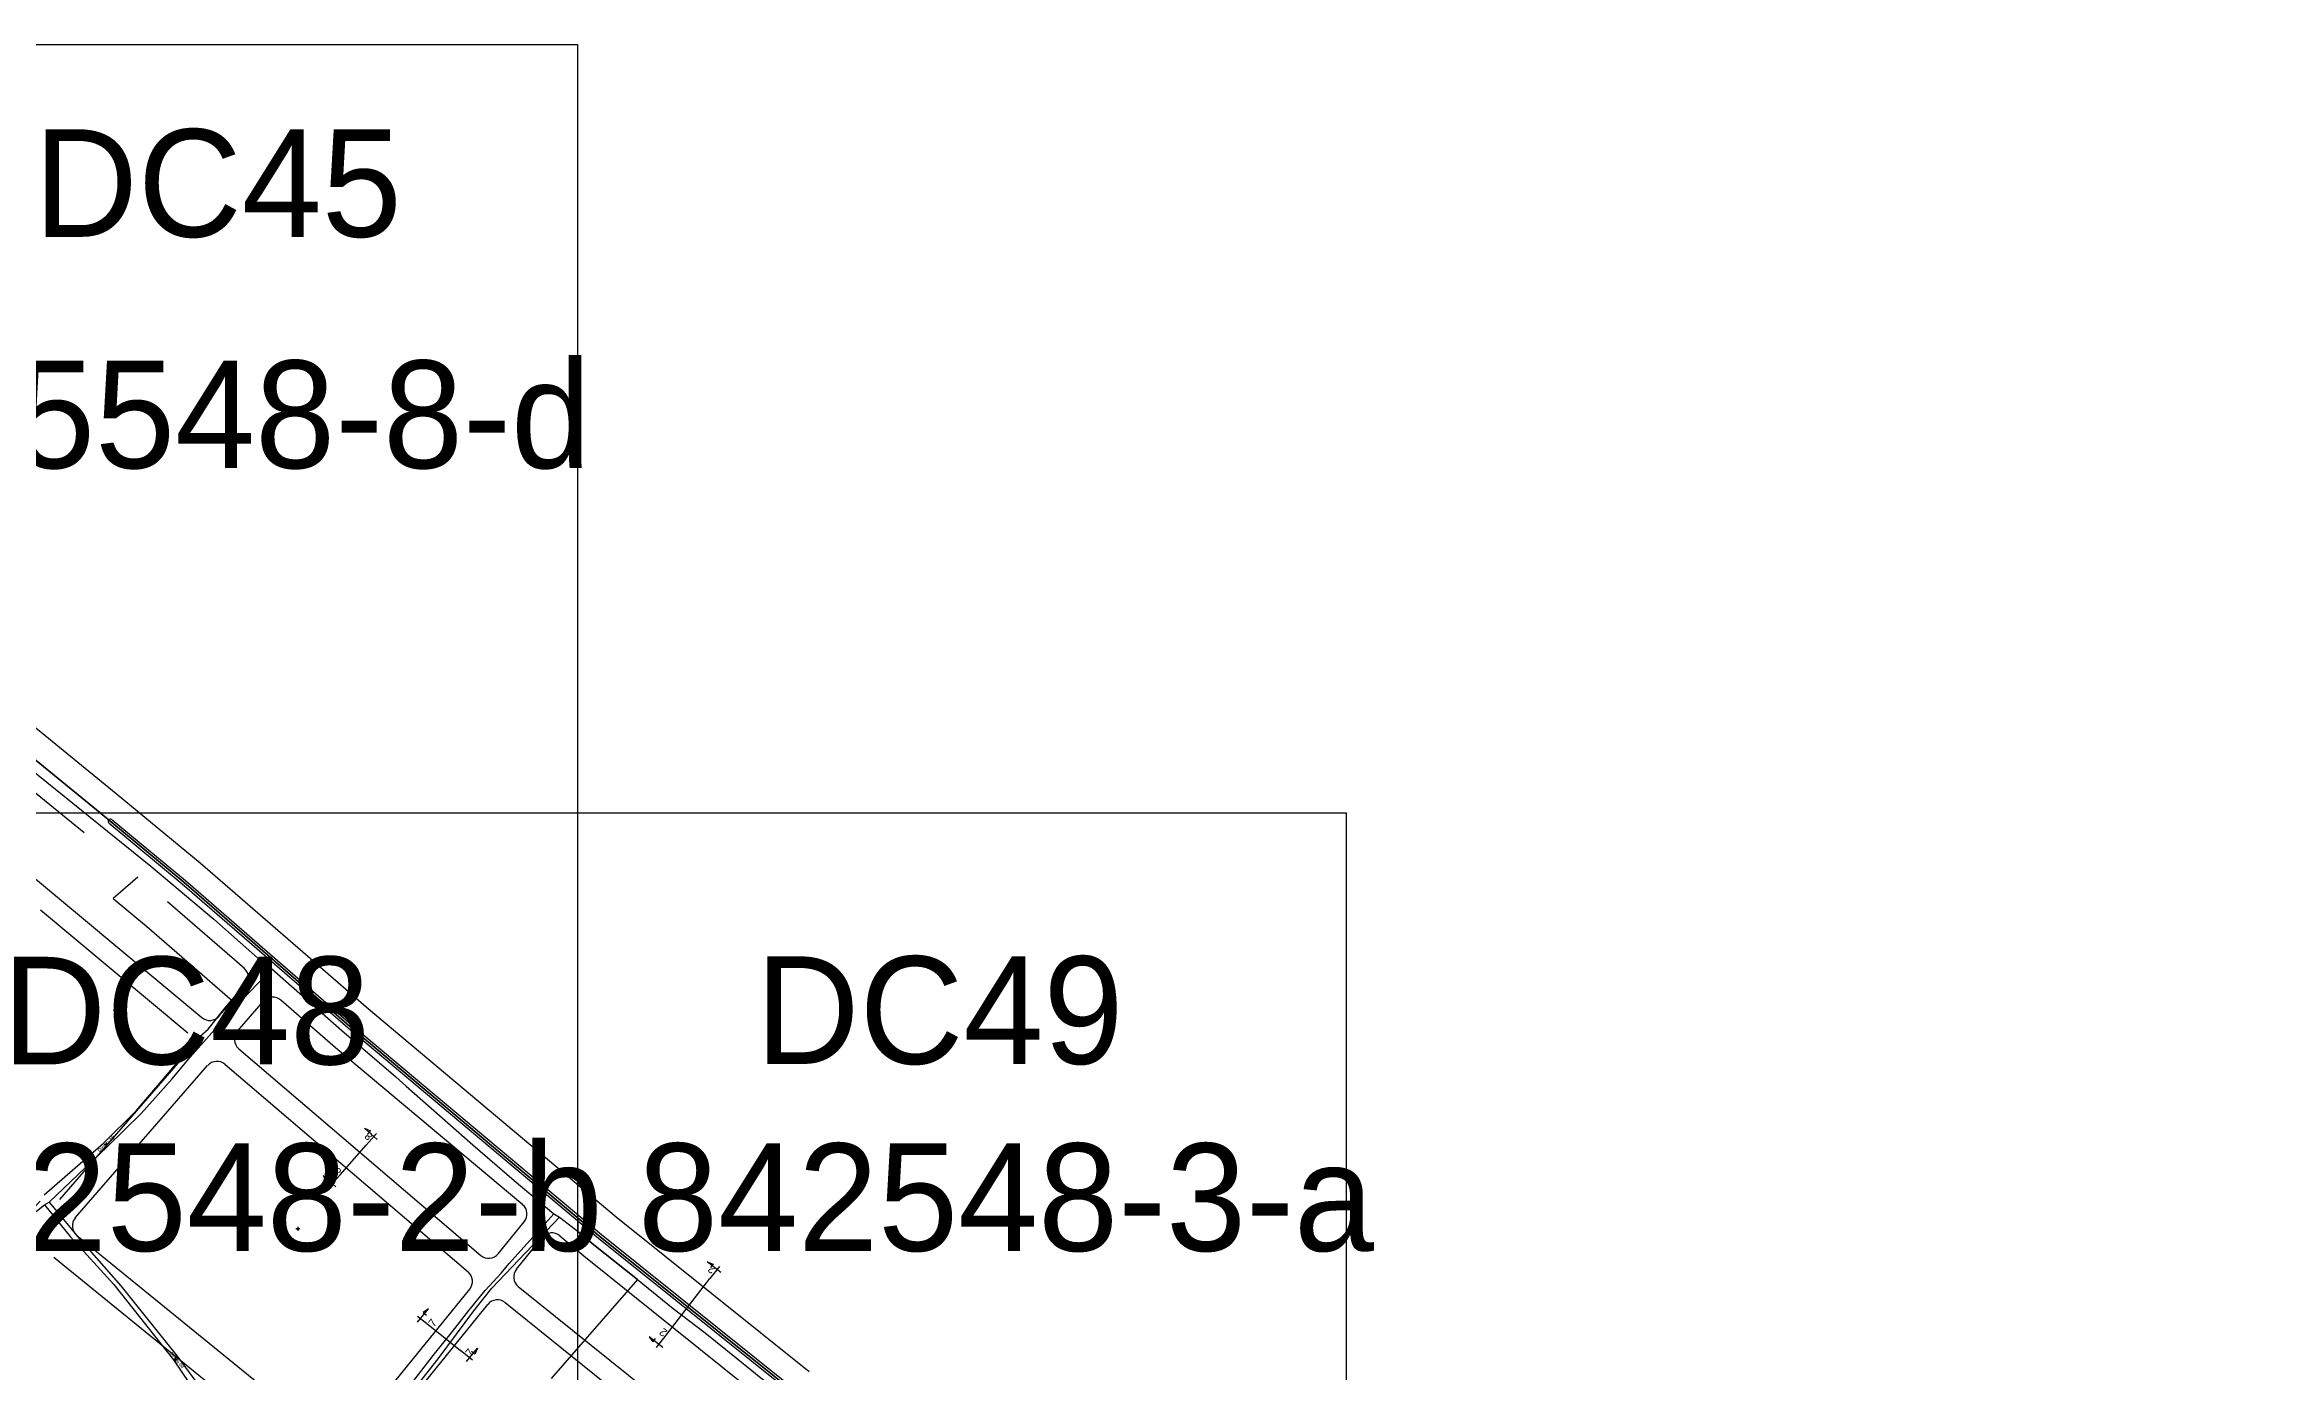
# Model space of a CAD drawing. Extents: x 548357 to 553070, y 1834500 to 1842500.
# Drawn here: x 549653 to 551097, y 1841637 to 1842500 of the extents above; entities that cross this region are included whole.
import ezdxf

# ---------------------------------------------------------------- set-up
doc = ezdxf.new("R2010")
doc.units = 0
for name, color, linetype in [('Level 10', 7, 'Continuous'), ('Level 11', 7, 'Continuous'), ('Level 13', 7, 'Continuous'), ('Level 30', 7, 'Continuous'), ('Level 5', 7, 'Continuous'), ('Level 52', 7, 'Continuous'), ('Level 55', 7, 'Continuous'), ('Level 61', 7, 'Continuous'), ('Level 62', 7, 'Continuous'), ('Level 8', 7, 'Continuous')]:
    doc.layers.add(name, color=color, linetype=linetype)

msp = doc.modelspace()

# ---------------------------------------------------------------- linework, layer by layer
at = {"layer": 'Level 10'}
for p, q in [((549795.6, 1841902.2), (549800.9, 1841898.5)), ((549653.1, 1841745.1), (549656.1, 1841746.7)), ((549984.5, 1841739.1), (549988.1, 1841737))]:
    msp.add_line(p, q, dxfattribs=at)
for points in [[(549496.5, 1842279.6), (549497.4, 1842279.9), (549498.4, 1842280.3), (549503.5, 1842282.1), (549512.5, 1842254.6), (549555.9, 1842133.6), (549566.4, 1842109.4), (549581, 1842088.6), (549590.3, 1842080.7), (549689.3, 1842000), (549743.7, 1841955), (549853.1, 1841860), (550014.4, 1841724.5), (550204.1, 1841572.5), (550314.6, 1841485), (550337.6, 1841466.9), (550526.4, 1841317), (550664.9, 1841204.6), (550711, 1841167.6), (550814.6, 1841084), (550868.6, 1841039.4), (551021.2, 1840915.1), (551171, 1840793.8)], [(549535.7, 1842172.4), (549552.4, 1842125.4), (549555.9, 1842116), (549561, 1842104.9), (549565.6, 1842097.4), (549569, 1842092.6), (549572.7, 1842088.2), (549578.7, 1842082), (549588.1, 1842073.9), (549595.6, 1842067.9), (549603.7, 1842061.1), (549722.3, 1841965.4), (549763.3, 1841930.8), (549780.3, 1841915.8), (549795.6, 1841902.2)], [(549652.9, 1841751.6), (549691.5, 1841785.1), (549712.7, 1841806.1), (549733, 1841830.1), (549745.7, 1841844.9), (549754.2, 1841854.5), (549759.5, 1841859.3), (549771.5, 1841874.2), (549795.6, 1841902.2)], [(549656.1, 1841746.7), (549693.8, 1841782.7), (549716, 1841804.5), (549736.1, 1841827), (549747.9, 1841841), (549761.9, 1841856.9), (549772.7, 1841869), (549800.9, 1841898.5)], [(549800.9, 1841898.5), (549846.6, 1841858.4), (549881.6, 1841828.4), (549888.4, 1841822.2), (549931.8, 1841784), (549958.7, 1841760.8), (549984.5, 1841739.1)], [(549650.2, 1841747.5), (549646.3, 1841743.2), (549603.2, 1841705.3), (549560, 1841668.9), (549562, 1841666.5), (549605.1, 1841702.8), (549628.9, 1841724.2), (549647.9, 1841741), (549653.1, 1841745.1)], [(549653.1, 1841745.1), (549669.7, 1841724.5), (549698.2, 1841693.2), (549736.9, 1841644.2), (549747.4, 1841628.8), (549811.7, 1841552.2), (549815.5, 1841548.1)], [(549656.1, 1841746.7), (549675.9, 1841722.9), (549702.8, 1841692.3), (549739.3, 1841646.6), (549750.3, 1841631.9), (549813.8, 1841555.1), (549816.4, 1841553.6), (549819.8, 1841553.9)], [(549819.8, 1841553.9), (549822.8, 1841556.7), (549833.7, 1841567.4), (549852.9, 1841588.9), (549865.9, 1841601.3), (549872.9, 1841606.1), (549882.5, 1841616.6), (549906, 1841647), (549918.5, 1841662.6), (549929.1, 1841676.2), (549939.8, 1841689.2), (549950.1, 1841700.6), (549955.3, 1841706.9), (549984.5, 1841739.1)], [(549880.3, 1841606.8), (549894, 1841625.6), (549909.1, 1841644.9), (549921.1, 1841660.8), (549932.4, 1841676), (549944.1, 1841690.8), (549988.1, 1841737)], [(549988.1, 1841737), (549999.3, 1841728.3), (550010.4, 1841719.1), (550038.8, 1841696.4), (550062.1, 1841677.6), (550082.8, 1841661.7), (550103, 1841645.5), (550120.2, 1841631.6), (550137.3, 1841618.3)]]:
    msp.add_lwpolyline(points, dxfattribs=at)
at = {"layer": 'Level 11'}
for p, q in [((549692.5, 1841784.3), (549691.8, 1841784.3)), ((549693.1, 1841785), (549692.5, 1841784.3)), ((549692.5, 1841784.3), (549693.1, 1841783.7)), ((549693.1, 1841785.6), (549693.1, 1841785)), ((549693.7, 1841784.3), (549693.1, 1841785)), ((549693.1, 1841783.7), (549693.7, 1841784.3)), ((549693.1, 1841783.7), (549693.1, 1841783.1)), ((549694.3, 1841784.3), (549693.7, 1841784.3)), ((549817.2, 1841729.5), (549816.6, 1841729.5)), ((549817.9, 1841730.1), (549817.2, 1841729.5)), ((549817.2, 1841729.5), (549817.9, 1841728.9)), ((549817.9, 1841730.7), (549817.9, 1841730.1)), ((549818.5, 1841729.5), (549817.9, 1841730.1)), ((549817.9, 1841728.9), (549818.5, 1841729.5)), ((549817.9, 1841728.9), (549817.9, 1841728.2)), ((549819.1, 1841729.5), (549818.5, 1841729.5)), ((549737.7, 1841644.5), (549737.1, 1841644.5)), ((549738.3, 1841645.1), (549737.7, 1841644.5)), ((549737.7, 1841644.5), (549738.3, 1841643.9)), ((549738.3, 1841645.7), (549738.3, 1841645.1)), ((549739, 1841644.5), (549738.3, 1841645.1)), ((549738.3, 1841643.9), (549739, 1841644.5)), ((549738.3, 1841643.9), (549738.3, 1841643.2)), ((549739.6, 1841644.5), (549739, 1841644.5))]:
    msp.add_line(p, q, dxfattribs=at)
for centre in [(549693.1, 1841784.3), (549817.9, 1841729.5), (549738.3, 1841644.5)]:
    msp.add_circle(centre, 0.15, dxfattribs=at)
at = {"layer": 'Level 13'}
for points in [[(549869.6, 1841787.5), (549861.3, 1841794.8)], [(549861.3, 1841794.8), (549865.1, 1841793.1), (549863.2, 1841791)], [(549869, 1841791.4), (549862.3, 1841783.8)], [(549845.4, 1841764.5), (549862.3, 1841783.8)], [(549842.6, 1841756.8), (549834.3, 1841764.2)], [(549834.3, 1841764.2), (549836.4, 1841760.7), (549838.3, 1841762.8)], [(549838.7, 1841757), (549845.4, 1841764.5)], [(550093, 1841701.1), (550084.2, 1841707.9)], [(550084.2, 1841707.9), (550088.1, 1841706.5), (550086.3, 1841704.2)], [(550092.1, 1841705), (550085.9, 1841697)], [(550057.5, 1841660.2), (550085.9, 1841697)], [(549895.8, 1841668.6), (549902.8, 1841677.3)], [(549895.8, 1841672.6), (549903.7, 1841666.3)], [(549902.8, 1841677.3), (549899.4, 1841675), (549901.6, 1841673.2)], [(549903.7, 1841666.3), (549923.7, 1841650.2)], [(550055.3, 1841652.3), (550046.4, 1841659.1)], [(550046.4, 1841659.1), (550048.8, 1841655.8), (550050.6, 1841658)], [(550051.3, 1841652.2), (550057.5, 1841660.2)], [(549931.6, 1841643.9), (549923.7, 1841650.2)], [(549927.7, 1841643.1), (549934.7, 1841651.8)], [(549934.7, 1841651.8), (549933.1, 1841647.9), (549930.9, 1841649.7)]]:
    msp.add_lwpolyline(points, dxfattribs=at)
at = {"layer": 'Level 30'}
for p, q in [((549619.2, 1842035.9), (549678.9, 1841987.3)), ((549593.6, 1842001.8), (549755.4, 1841866.9)), ((549650.4, 1841936.9), (549746.3, 1841856.9)), ((549733, 1841942.4), (549783.1, 1841898.9)), ((549775.3, 1841877.8), (549783.8, 1841887.7)), ((549766.6, 1841867.8), (549775.3, 1841877.8)), ((549778.6, 1841858), (549795.6, 1841877.5)), ((549663, 1841748.5), (549747.2, 1841845.5)), ((549779.4, 1841846.6), (549936.9, 1841712.1)), ((549673.1, 1841736.5), (549759.2, 1841835.7)), ((549770.5, 1841836.5), (549928.7, 1841701.4)), ((549948.3, 1841713.1), (549965.2, 1841734)), ((549674.1, 1841725.1), (549838.9, 1841591.2)), ((549960.1, 1841703.1), (549976.9, 1841723.8)), ((549659.1, 1841710.9), (549826, 1841575.3)), ((549850.2, 1841592.4), (549929.7, 1841690.2)), ((549961.3, 1841691.8), (550081.9, 1841595)), ((549862.2, 1841582.6), (549941.5, 1841680.2)), ((549952.7, 1841681.4), (550073.3, 1841584.5))]:
    msp.add_line(p, q, dxfattribs=at)
for points in [[(549519.7, 1842285.6), (549528.1, 1842260), (549571.3, 1842139.6), (549580.8, 1842117.5), (549593.3, 1842099.9), (549600.9, 1842093.4), (549699.8, 1842012.7), (549754.4, 1841967.6), (549817.8, 1841912.5), (549817.8, 1841912.5), (549863.8, 1841872.5), (550024.9, 1841737.3), (550150.6, 1841636.5)], [(549695.1, 1841993.3), (549742.7, 1841953.8), (549806, 1841898.9), (549806, 1841898.9), (549852.1, 1841858.8), (550013.5, 1841723.4), (550139.3, 1841622.5)], [(549697, 1841995.6), (549744.7, 1841956.1), (549808, 1841901.1), (549808, 1841901.1), (549854.1, 1841861.1), (550015.4, 1841725.7), (550141.2, 1841624.8)], [(549713.9, 1841958.2), (549697.7, 1841944.4), (549719.5, 1841926.4), (549775.3, 1841877.8)], [(549806.8, 1841878.3), (549842.4, 1841847.4), (549964.2, 1841745.2)], [(549988.3, 1841724.9), (550004, 1841711.8), (550108.5, 1841627.9)]]:
    msp.add_lwpolyline(points, dxfattribs=at)
for centre, radius, start, end in [((549696, 1841994.4), 1.5, 50.7425, 230.7425), ((549777.8, 1841892.9), 8, 319.0243, 49.0243), ((549801.6, 1841872.2), 8, 49.0242, 139.0243), ((549760.6, 1841873), 8, 230.1891, 319.0243), ((549784.6, 1841852.7), 8, 139.0243, 229.4891), ((549765.3, 1841830.4), 8, 49.4891, 139.0243), ((549959, 1841739), 8, 320.91, 49.982), ((549679.2, 1841731.3), 8, 139.0243, 230.91), ((549983.2, 1841718.8), 8, 49.982, 140.91), ((549923.5, 1841695.3), 8, 320.91, 49.4891), ((549942.1, 1841718.2), 8, 229.4891, 320.91), ((549966.3, 1841698.1), 8, 140.91, 231.2094), ((549947.7, 1841675.2), 8, 51.2094, 140.91), ((550037.6, 1841500.9), 176.5, 51.2873, 51.2888)]:
    msp.add_arc(centre, radius, start, end, dxfattribs=at)
at = {"layer": 'Level 52'}
for p, q in [((550000, 1841736.6), (550000, 1841729.8)), ((550000, 1841729.8), (550000, 1841733.2)), ((550000, 1841729.8), (550000, 1841728.1)), ((550000, 1841728.1), (550000, 1841729.8)), ((550000, 1841728.1), (550000, 1841727.7)), ((550000, 1841727.7), (550000, 1841728.1)), ((550000, 1841727.7), (550010.4, 1841719.1)), ((550010.4, 1841719.1), (550000, 1841727.7)), ((550010.4, 1841719.1), (550038.8, 1841696.4)), ((550038.8, 1841696.4), (550010.4, 1841719.1)), ((550038.8, 1841696.4), (549982.6, 1841632))]:
    msp.add_line(p, q, dxfattribs=at)
msp.add_lwpolyline([(550002.7, 1841734.4), (550000, 1841736.6)], dxfattribs=at)
at = {"layer": 'Level 61'}
for p, q in [((549000, 1842500), (550000, 1842500)), ((550000, 1840000), (550000, 1842500)), ((548500, 1842000), (550500, 1842000)), ((550500, 1839000), (550500, 1842000))]:
    msp.add_line(p, q, dxfattribs=at)
at = {"layer": 'Level 8'}
msp.add_lwpolyline([(551171, 1840793.8), (551021.2, 1840915.1), (550868.6, 1841039.4), (550814.6, 1841084), (550711, 1841167.6), (550664.9, 1841204.6), (550617.4, 1841243.3), (550526.4, 1841317), (550337.6, 1841466.9), (550314.6, 1841485), (550204.1, 1841572.5), (550014.4, 1841724.5), (549853.1, 1841860), (549743.7, 1841955), (549689.3, 1842000), (549590.3, 1842080.7), (549581, 1842088.6), (549566.4, 1842109.4), (549555.9, 1842133.5), (549512.5, 1842254.6), (549503.5, 1842282.1)], dxfattribs=at)

# ---------------------------------------------------------------- texts
at = {"layer": 'Level 13'}
for s, rotation, p in [('8', 138.5921, (549867.1, 1841790.4)), ('8', 138.5921, (549846.7, 1841767.2)), ('2', 142.2723, (550090.3, 1841703.8)), ('7', 51.2723, (549906.4, 1841665.1)), ('2', 142.2723, (550058.7, 1841662.9)), ('7', 51.2723, (549930.5, 1841645.8))]:
    msp.add_text(s, height=5.21, rotation=rotation, dxfattribs=at).set_placement(p)
at = {"layer": 'Level 5'}
for height, rotation, p in [(2.11, 42.8958, (549688.8, 1841779.2)), (1.86, 308.8298, (549734.8, 1841648.2))]:
    msp.add_text('Đường đất', height=height, rotation=rotation, dxfattribs=at).set_placement(p)
at = {"layer": 'Level 55'}
for s, p in [('845548-8-d', (549529.8, 1842224.3)), ('842548-2-b', (549537.4, 1841715)), ('842548-3-a', (550039.2, 1841715))]:
    msp.add_text(s, height=70, dxfattribs=at).set_placement(p)
at = {"layer": 'Level 62'}
for s, p in [('DC45', (549646.2, 1842374.8)), ('DC48', (549625.6, 1841836.4)), ('DC49', (550115.7, 1841836.7))]:
    msp.add_text(s, height=70, dxfattribs=at).set_placement(p)

doc.saveas('drawing.dxf')
